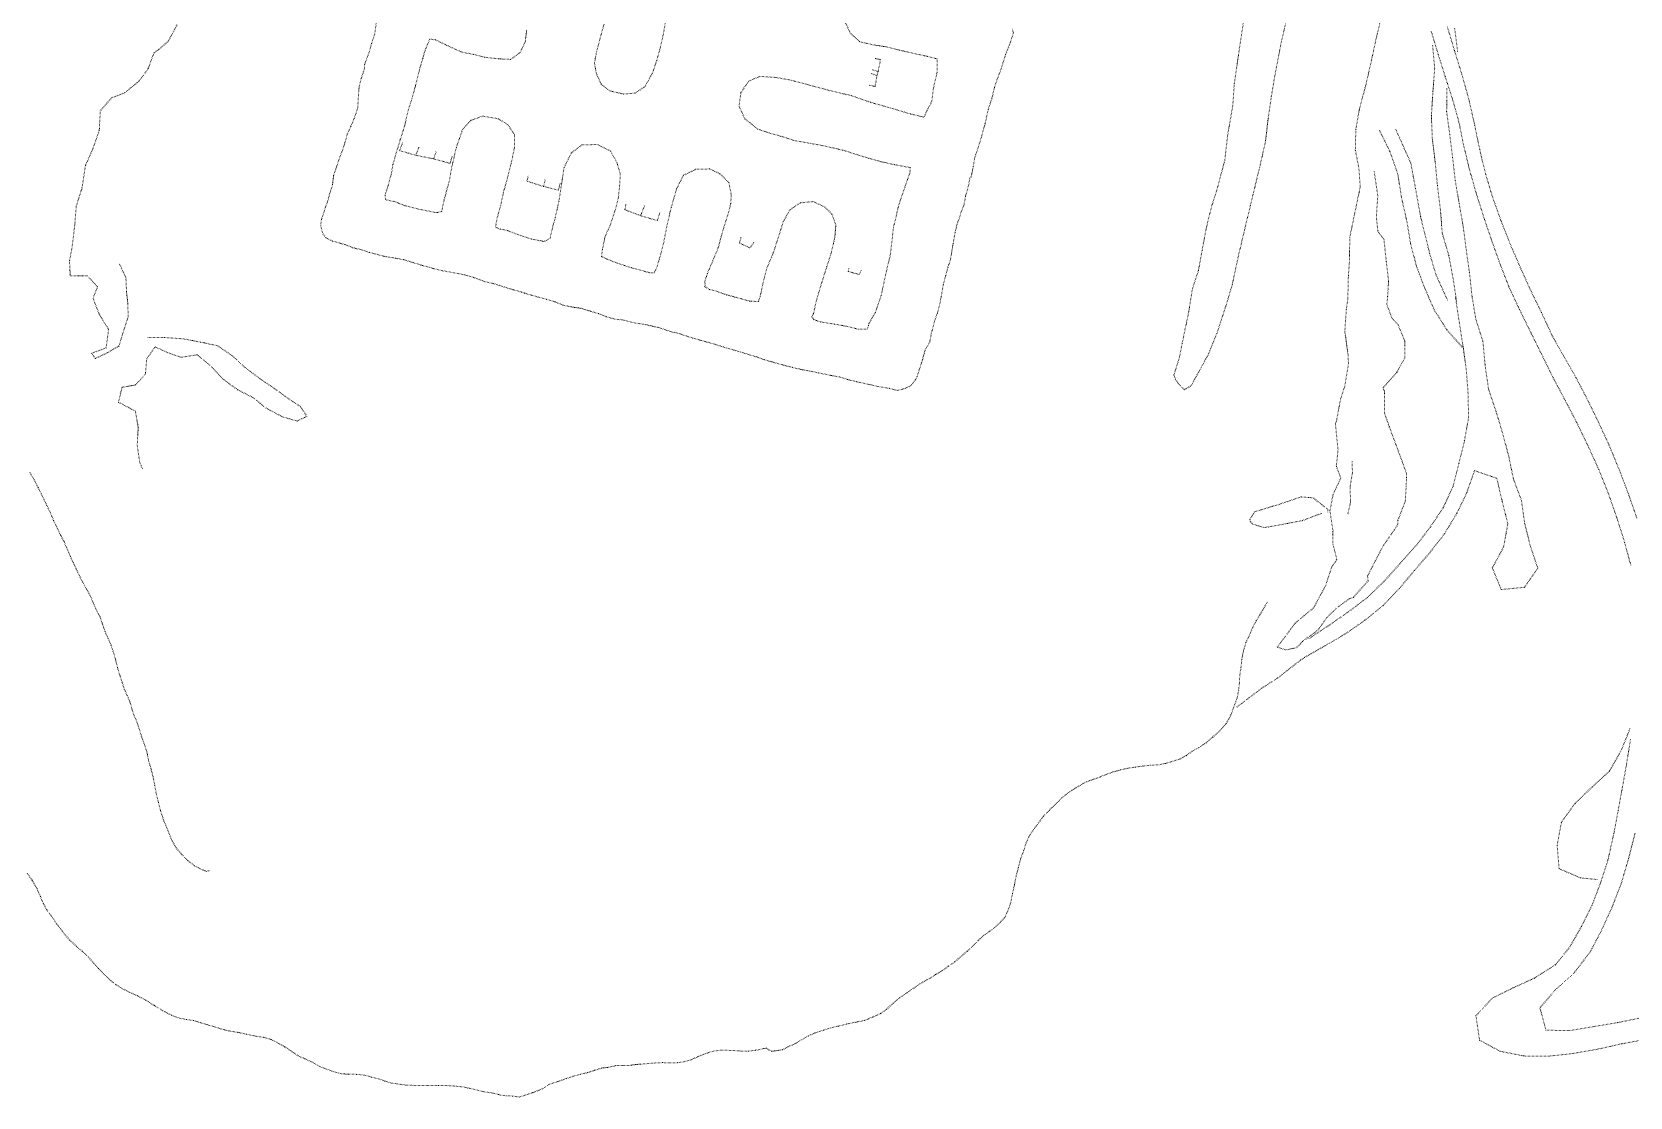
# Model space of a CAD drawing. Extents: x 682410 to 689460, y 7661803 to 7669124.
# Drawn here: x 687582.7 to 687999.4, y 7665191.1 to 7665468.9 of the extents above; entities that cross this region are included whole.
import ezdxf

# ---------------------------------------------------------------- set-up
doc = ezdxf.new("R2010")
doc.units = 0
doc.header["$MEASUREMENT"] = 0
doc.linetypes.add('DOT', pattern=[0.25, 0, -0.25])
doc.layers.add('02 TOE_Line', color=1, linetype='DOT', lineweight=20)

msp = doc.modelspace()

# ---------------------------------------------------------------- linework, layer by layer
at = {"layer": '02 TOE_Line'}
for points in [[(687932.65, 7665432.5, 4237), (687933.59, 7665426.27, 4236.63), (687933.22, 7665420.7, 4236.09), (687933.59, 7665416.99, 4236.24), (687935.21, 7665414.67, 4236.41), (687935.81, 7665408.99, 4236.15), (687936.4, 7665403.85, 4236.07), (687936.16, 7665399.86, 4235.56), (687935.95, 7665397.78, 4235.5), (687937.34, 7665394.12, 4235.48), (687938.83, 7665392.61, 4236), (687940.68, 7665388.2, 4236.28), (687940.65, 7665383.9, 4236.21), (687938.52, 7665380.08, 4235.48), (687934.97, 7665376.07, 4234.9), (687935.38, 7665374.98, 4234.89), (687935.38, 7665369.34, 4234.44), (687936.58, 7665365.92, 4234.65), (687938.42, 7665360.99, 4235.23), (687941.05, 7665353.83, 4235.92), (687941.08, 7665352.61, 4236), (687940.98, 7665350.24, 4236.01), (687940.76, 7665346.52, 4236.33), (687938.84, 7665341.5, 4236.11), (687938.82, 7665340.38, 4236.37), (687934.82, 7665334.57, 4235.85), (687930.92, 7665326.96, 4236.05), (687931.06, 7665325.7, 4236.12), (687927.25, 7665321.39, 4235.9), (687926.15, 7665321.04, 4235.79), (687922.75, 7665318.57, 4235.46), (687920.3, 7665316.13, 4235.39), (687918, 7665312.87, 4234.94), (687913.92, 7665309.89, 4234.58), (687913.33, 7665309.19, 4234.45), (687912.34, 7665308.25, 4234.39), (687909.59, 7665307.7, 4234.37), (687907.38, 7665308.42, 4234.44), (687912.06, 7665314.7, 4234.71), (687916.87, 7665318.7, 4234.43), (687920, 7665324.53, 4234.46), (687921.59, 7665329.34, 4234.57), (687922.93, 7665331.3, 4234.52), (687921.87, 7665335.3, 4234.55), (687921.91, 7665338.69, 4234.36), (687921.11, 7665343.98, 4233.83), (687921.94, 7665348.26, 4234.03), (687923.93, 7665352.51, 4234.38), (687922.77, 7665355.64, 4234.1), (687923.22, 7665359.76, 4234.46), (687922.55, 7665366.63, 4234.06), (687922.87, 7665367.7, 4234.22), (687923.89, 7665373.17, 4234.29), (687924.96, 7665376.44, 4234.4), (687925.94, 7665382.32, 4234.55), (687925.84, 7665384.63, 4234.58), (687925, 7665390.8, 4234.52), (687925.39, 7665396.6, 4234.67), (687925.77, 7665399.27, 4234.88), (687925.92, 7665405.37, 4234.99), (687926.18, 7665408.78, 4235.2), (687926.29, 7665415.35, 4235.44), (687927.47, 7665421.14, 4235.69), (687929.01, 7665428.46, 4235.84), (687928.66, 7665433.39, 4236.02), (687927.73, 7665438.06, 4235.95), (687927.87, 7665443.53, 4236.16), (687928.79, 7665448.79, 4236.28), (687930.51, 7665455.19, 4236.41), (687932.21, 7665462.7, 4236.58), (687933.48, 7665468.6, 4236.67), (687934.94, 7665474.42, 4236.73)], [(687620.5, 7665470.76, 4236.46), (687618.19, 7665466.45, 4236.28), (687615.75, 7665464.33, 4236.55), (687614.48, 7665463.46, 4236.01), (687612.98, 7665459.34, 4236.64), (687610.56, 7665456.03, 4236.58), (687606.81, 7665453.02, 4236.65), (687603.44, 7665451.72, 4236.59), (687600.49, 7665448.31, 4236.9), (687600.22, 7665443.21, 4236.33), (687598.52, 7665438.36, 4236.15), (687596.61, 7665434.03, 4235.99), (687595.74, 7665428.25, 4236.09), (687594.22, 7665423.48, 4235.98), (687593.85, 7665418.75, 4236.02), (687593.1, 7665412.49, 4236.18), (687592.46, 7665409.17, 4236.09), (687592.65, 7665405.32, 4236.15), (687597.05, 7665405.31, 4235.66), (687599.76, 7665402.42, 4235.73), (687598.6, 7665399.42, 4235.78), (687600.19, 7665395.31, 4235.66), (687602.66, 7665391.25, 4235.49), (687602, 7665386.48, 4235.79), (687598.21, 7665385.06, 4236.07), (687599.19, 7665383.7, 4236.03), (687602.45, 7665385.27, 4235.84), (687605.36, 7665386.96, 4235.44), (687606.32, 7665390.17, 4234.97), (687607.75, 7665394.56, 4235.18), (687607.67, 7665398.01, 4235.26), (687607.32, 7665401.15, 4235.12), (687607.17, 7665404.77, 4235.13), (687605.53, 7665408.32, 4235.32)], [(687672.54, 7665471.79, 4237.96), (687672.03, 7665468.32, 4238.14), (687671.23, 7665465.91, 4238.14), (687670.57, 7665463.51, 4238.1), (687669.41, 7665460.41, 4238.04), (687669.33, 7665459.12, 4237.97), (687668.51, 7665456.75, 4238.18), (687667.99, 7665454.54, 4238.19), (687667.89, 7665453.72, 4237.94), (687667.62, 7665449.06, 4238.29), (687666.71, 7665446.36, 4238.09), (687665.79, 7665444.2, 4238.25), (687664.89, 7665442.21, 4238.31), (687664.26, 7665440.01, 4238.21), (687663.55, 7665437.75, 4238.18), (687663.11, 7665436.75, 4237.93), (687662.04, 7665433.57, 4238.17), (687661.31, 7665431.42, 4238.23), (687661.06, 7665429.08, 4238.2), (687660.32, 7665426.73, 4238.24), (687659.7, 7665424.46, 4238.3), (687659.37, 7665423.74, 4238.06), (687658.78, 7665421.77, 4238.25), (687658.15, 7665419.98, 4238.07), (687657.96, 7665418.29, 4237.98), (687658.54, 7665416.23, 4237.91), (687659.37, 7665415.15, 4237.8), (687661.05, 7665414.34, 4237.53), (687664.33, 7665413.42, 4237.62), (687666.3, 7665412.62, 4237.45), (687668.51, 7665412.1, 4237.61), (687670.67, 7665411.37, 4237.53), (687672.92, 7665410.77, 4237.52), (687675.17, 7665410.24, 4237.48), (687677.41, 7665409.88, 4237.48), (687679.67, 7665409.49, 4237.33), (687682.08, 7665408.72, 4237.42), (687684.11, 7665408.1, 4237.3), (687686.42, 7665407.47, 4237.36), (687687.29, 7665407.17, 4237.05), (687689.72, 7665406.62, 4237.17), (687691.82, 7665406.23, 4237.01), (687695.34, 7665405.58, 4237.18), (687697.85, 7665404.87, 4237.19), (687699.72, 7665404.15, 4237.07), (687700.68, 7665403.77, 4236.87), (687703.04, 7665403.26, 4237.01), (687705.97, 7665402.31, 4237.04), (687708.18, 7665401.63, 4237.04), (687710.33, 7665401.05, 4236.98), (687711.19, 7665400.73, 4236.64), (687714.68, 7665399.74, 4236.83), (687716.86, 7665399.14, 4236.82), (687719.09, 7665398.49, 4236.77), (687721.17, 7665397.64, 4236.74), (687723.39, 7665397.15, 4236.63), (687725.78, 7665396.82, 4236.7), (687727.92, 7665396.16, 4236.59), (687730.39, 7665395.44, 4236.62), (687732.51, 7665394.59, 4236.57), (687734.58, 7665394, 4236.42), (687736.95, 7665393.74, 4236.62), (687740.02, 7665392.96, 4236.43), (687742.72, 7665392.55, 4236.6), (687744.92, 7665392.01, 4236.51), (687745.83, 7665391.87, 4236.26), (687749.31, 7665390.7, 4236.31), (687751.64, 7665390.17, 4236.35), (687752.56, 7665389.83, 4236.08), (687755, 7665389.04, 4236.12), (687757.23, 7665388.4, 4236.04), (687760.79, 7665387.43, 4236.2), (687762.89, 7665386.72, 4236.1), (687763.87, 7665386.42, 4235.82), (687767.48, 7665385.41, 4236.07), (687769.7, 7665384.7, 4235.94), (687771.82, 7665384.08, 4235.96), (687773.68, 7665383.36, 4235.88), (687775.63, 7665382.83, 4235.81), (687778.74, 7665381.94, 4235.91), (687780.98, 7665381.39, 4235.95), (687783.19, 7665380.86, 4235.96), (687785.5, 7665380.45, 4235.95), (687787.75, 7665379.95, 4235.81), (687791.1, 7665379.28, 4235.76), (687793.27, 7665378.89, 4235.72), (687795.44, 7665378.21, 4235.76), (687797.7, 7665377.65, 4235.7), (687799.73, 7665377.22, 4235.51), (687803.06, 7665376.45, 4235.59), (687805.38, 7665376.05, 4235.59), (687806.26, 7665375.92, 4235.32), (687808.25, 7665375.39, 4235.33), (687810, 7665375.79, 4235.51), (687811.8, 7665376.58, 4235.4), (687813.06, 7665378.19, 4235.44), (687813.47, 7665379.05, 4235.24), (687814.64, 7665382.65, 4235.42), (687814.91, 7665383.44, 4235.24), (687815.53, 7665385.93, 4235.5), (687816.75, 7665388.01, 4235.48), (687817.18, 7665390.29, 4235.37), (687818.02, 7665393.49, 4235.49), (687818.78, 7665395.58, 4235.52), (687819.3, 7665397.61, 4235.31), (687819.76, 7665399.9, 4235.3), (687820.32, 7665403.12, 4235.43), (687820.94, 7665405.36, 4235.49), (687821.52, 7665407.52, 4235.36), (687822.15, 7665409.42, 4235.39), (687822.54, 7665411.76, 4235.41), (687822.86, 7665413.74, 4235.34), (687823.38, 7665416.64, 4235.39), (687823.84, 7665418.66, 4235.28), (687824.46, 7665420.35, 4235.2), (687824.99, 7665422.03, 4235.25), (687825.7, 7665423.8, 4235.25), (687826.1, 7665426.1, 4235.4), (687826.88, 7665428.78, 4235.33), (687827.22, 7665430.8, 4235.28), (687827.63, 7665431.24, 4235.33), (687828.1, 7665433.8, 4235.35), (687828.48, 7665436.06, 4235.58), (687829.37, 7665438.68, 4235.38), (687830.33, 7665441.81, 4235.42), (687831.21, 7665445.05, 4235.47), (687832.01, 7665448.7, 4235.53), (687832.99, 7665451.63, 4235.67), (687833.81, 7665455.05, 4235.59), (687835.44, 7665459.48, 4235.67), (687836.54, 7665463, 4235.64), (687837.75, 7665466.06, 4235.65), (687838.58, 7665468.67, 4235.69), (687838.26, 7665469.69, 4235.83)], [(687794.83, 7665471.22, 4236.4), (687796.03, 7665468.62, 4236.29), (687798.51, 7665466.32, 4236.26), (687802.23, 7665465.5, 4236.22), (687805.42, 7665465.02, 4236.08), (687808.84, 7665464.17, 4236.11), (687812.95, 7665463.2, 4236.22), (687816.18, 7665462.53, 4236.07), (687818.7, 7665461.88, 4236.04), (687818.66, 7665458.28, 4235.95), (687817.73, 7665454.21, 4236.08), (687817.29, 7665450.76, 4236.17), (687816.12, 7665448.53, 4235.9), (687815.25, 7665446.65, 4235.96), (687811.74, 7665447.51, 4235.83), (687806.45, 7665449.09, 4235.92), (687801.34, 7665450.54, 4235.98), (687796.28, 7665452.29, 4236.03), (687790.47, 7665453.66, 4236.27), (687785.26, 7665455.06, 4236.28), (687780.6, 7665456.31, 4236.37), (687776.64, 7665457.03, 4236.45), (687772.49, 7665457.3, 4236.57), (687769.56, 7665456.08, 4236.57), (687767.53, 7665453.07, 4236.54), (687767.03, 7665449.53, 4236.53), (687768.56, 7665446.25, 4236.58), (687771.91, 7665443.55, 4236.41), (687775.93, 7665442.22, 4236.35), (687778.62, 7665441.52, 4236.28), (687781.32, 7665440.59, 4236.29), (687785.75, 7665439.81, 4236.15), (687788.82, 7665439.25, 4236.12), (687794.13, 7665438.06, 4236.09), (687799.56, 7665436.33, 4235.87), (687804.06, 7665435.05, 4235.7), (687807.69, 7665434.26, 4235.68), (687811.73, 7665433.51, 4235.91), (687811.58, 7665432.1, 4235.75), (687810.54, 7665429.2, 4235.64), (687808.71, 7665423.83, 4235.66), (687807.3, 7665417.82, 4235.72), (687806.5, 7665410.86, 4235.65), (687805.29, 7665405.7, 4235.68), (687804.09, 7665400.13, 4235.71), (687802.54, 7665395.63, 4235.75), (687800.86, 7665392.76, 4235.93), (687800.83, 7665392.33, 4235.77), (687800.44, 7665391.35, 4235.85), (687798.13, 7665391.34, 4235.77), (687795.1, 7665392.11, 4235.79), (687791.91, 7665392.68, 4235.75), (687788.27, 7665393.26, 4235.84), (687786.53, 7665393.87, 4235.98), (687786.01, 7665394.62, 4235.94), (687786.3, 7665395.17, 4235.84), (687786.43, 7665395.4, 4235.84), (687787.29, 7665399.14, 4235.93), (687788.82, 7665404.19, 4235.83), (687789.94, 7665407.7, 4235.83), (687791.08, 7665411.28, 4235.86), (687792.01, 7665415.31, 4235.89), (687792.29, 7665418.52, 4235.94), (687791.26, 7665421.4, 4235.93), (687789.24, 7665423.34, 4235.9), (687786.3, 7665424.65, 4236.03), (687783.05, 7665424.32, 4236.12), (687780.31, 7665422.52, 4236.13), (687778.58, 7665419.42, 4236.19), (687777.41, 7665415.7, 4236.17), (687775.96, 7665411.24, 4236.26), (687774.32, 7665407.35, 4236.16), (687773.23, 7665403.12, 4236.17), (687772.61, 7665400.1, 4236.28), (687772.09, 7665398.58, 4236.24), (687769.75, 7665398.68, 4236.29), (687766.32, 7665399.66, 4236.24), (687763.78, 7665400.32, 4236.29), (687760.83, 7665401.38, 4236.41), (687759.35, 7665401.69, 4236.39), (687758.14, 7665402.45, 4236.54), (687758.21, 7665402.86, 4236.35), (687758.1, 7665403.72, 4236.46), (687758.8, 7665405.92, 4236.51), (687760.01, 7665408.74, 4236.46), (687761.61, 7665412.62, 4236.52), (687762.78, 7665417, 4236.46), (687764.17, 7665421.37, 4236.48), (687764.87, 7665424.16, 4236.36), (687765.02, 7665426.43, 4236.28), (687764.37, 7665429.63, 4236.39), (687762, 7665431.95, 4236.45), (687759.33, 7665433.16, 4236.39), (687755.81, 7665433.06, 4236.46), (687752.55, 7665431.51, 4236.55), (687750.77, 7665428.01, 4236.62), (687749.35, 7665423.13, 4236.78), (687748.21, 7665418.21, 4236.74), (687747.36, 7665413.77, 4236.72), (687746.46, 7665410.42, 4236.59), (687745.69, 7665407.69, 4236.73), (687744.9, 7665406.07, 4236.76), (687743.78, 7665406.08, 4236.75), (687738.88, 7665407.42, 4236.88), (687735.45, 7665408.54, 4236.84), (687732.59, 7665409.66, 4236.79), (687731.18, 7665410.3, 4236.9), (687731.43, 7665412.22, 4236.73), (687732.09, 7665415.44, 4236.72), (687733.48, 7665418.6, 4236.73), (687734.91, 7665422.96, 4236.96), (687735.56, 7665425.62, 4236.9), (687735.89, 7665428.48, 4236.93), (687736.07, 7665431.93, 4236.9), (687735.18, 7665434.85, 4236.78), (687733.5, 7665437.85, 4236.93), (687730.06, 7665439.54, 4237.05), (687726.04, 7665439.41, 4236.97), (687723.34, 7665437.38, 4236.87), (687721.43, 7665433.57, 4236.96), (687720.73, 7665429.02, 4236.98), (687720.07, 7665424.68, 4236.96), (687719.08, 7665420.42, 4236.97), (687718.3, 7665417.43, 4236.87), (687717.76, 7665415.02, 4236.89), (687716.18, 7665414.23, 4236.98), (687712.93, 7665414.87, 4236.96), (687709.16, 7665416.11, 4237.04), (687706.64, 7665417.11, 4237.19), (687704.73, 7665417.47, 4237.19), (687703.52, 7665417.98, 4237.32), (687703.98, 7665420.44, 4237.13), (687704.9, 7665423.74, 4237.21), (687705.62, 7665427.08, 4237.27), (687706.85, 7665431.55, 4237.34), (687707.66, 7665434.69, 4237.29), (687708.48, 7665438.73, 4237.29), (687708.51, 7665442.08, 4237.31), (687706.76, 7665444.71, 4237.4), (687704.2, 7665446.26, 4237.4), (687700.13, 7665446.93, 4237.45), (687697.07, 7665445.81, 4237.4), (687694.94, 7665443.47, 4237.38), (687693.29, 7665438.64, 4237.49), (687692.31, 7665434.46, 4237.35), (687691.54, 7665430.33, 4237.37), (687690.12, 7665424.99, 4237.33), (687689.49, 7665422.02, 4237.35), (687688.04, 7665421.77, 4237.28), (687683.26, 7665422.74, 4237.38), (687679.91, 7665423.57, 4237.47), (687677.28, 7665424.63, 4237.52), (687674.88, 7665425.13, 4237.52), (687674.73, 7665426.33, 4237.43), (687675.42, 7665428.46, 4237.47), (687676.36, 7665431.8, 4237.58), (687676.8, 7665434.32, 4237.7), (687677.56, 7665437.12, 4237.63), (687678.72, 7665440.8, 4237.77), (687679.86, 7665444.54, 4237.81), (687680.83, 7665448.69, 4237.83), (687681.81, 7665451.65, 4237.81), (687682.68, 7665454.88, 4237.82), (687683.73, 7665459.18, 4237.82), (687684.61, 7665462.08, 4237.78), (687685.09, 7665463.85, 4237.77), (687685.35, 7665464.55, 4237.7), (687686.39, 7665467.04, 4237.86), (687687.93, 7665466.81, 4237.77), (687690.85, 7665465.4, 4237.59), (687694.61, 7665463.68, 4237.62), (687697.89, 7665463.02, 4237.48), (687700.74, 7665462.28, 4237.41), (687704.44, 7665461.88, 4237.53), (687707.48, 7665461.73, 4237.47), (687709.96, 7665463.56, 4237.53), (687711.31, 7665466.35, 4237.5), (687711.66, 7665469.49, 4237.63)], [(687731.86, 7665470.97, 4237.1), (687730.73, 7665467.02, 4237.13), (687729.89, 7665463.74, 4237.17), (687729.33, 7665460.79, 4237.15), (687729.85, 7665458, 4237.16), (687731.11, 7665455.24, 4237.12), (687733.31, 7665453.55, 4237.06), (687736.92, 7665452.69, 4237.05), (687739.98, 7665452.95, 4236.96), (687742.56, 7665454.71, 4236.92), (687744.55, 7665458.38, 4237.04), (687745.56, 7665461.44, 4236.93), (687746.42, 7665464.44, 4236.91), (687747.28, 7665468.22, 4236.88), (687747.83, 7665471.28, 4236.9)], [(687898.6, 7665471.79, 4235.48), (687897.5, 7665464.53, 4235.35), (687896.17, 7665455.36, 4235.53), (687895.79, 7665449.8, 4235.22), (687894.44, 7665441.97, 4235.22), (687893.69, 7665435.39, 4235.3), (687891.7, 7665427.94, 4235), (687890.13, 7665422.95, 4234.93), (687888.81, 7665417.47, 4234.83), (687887.77, 7665411.89, 4234.76), (687886.82, 7665406.66, 4234.92), (687885.25, 7665401.9, 4234.81), (687884.26, 7665395.72, 4234.96), (687882.57, 7665387.63, 4234.68), (687881.84, 7665383.88, 4234.67), (687880.42, 7665379.39, 4234.67), (687880.81, 7665378.35, 4234.55), (687881.56, 7665377.2, 4234.58), (687883.11, 7665375.58, 4234.73), (687884.9, 7665376.59, 4234.53), (687889.32, 7665384.62, 4234.54), (687891.62, 7665390.23, 4234.68), (687894, 7665397.48, 4234.97), (687895.65, 7665402.98, 4235.15), (687896.9, 7665408.95, 4235.32), (687898.3, 7665415, 4235.44), (687900.4, 7665423.73, 4235.69), (687901.07, 7665426.57, 4235.75), (687902.8, 7665433.63, 4235.94), (687904.34, 7665440.53, 4236.22), (687904.99, 7665446.31, 4236.32), (687905.83, 7665451.97, 4236.55), (687906.8, 7665457.82, 4236.79), (687908.48, 7665466.51, 4237.06), (687909.78, 7665472.04, 4237.11)], [(687999.56, 7665329.78, 4249.84), (687997.96, 7665335.75, 4249.45), (687995.91, 7665342.19, 4249.06), (687993.72, 7665348.46, 4248.61), (687991.22, 7665354.76, 4248.21), (687988.38, 7665360.95, 4247.84), (687985.47, 7665366.99, 4247.49), (687982.51, 7665372.69, 4247.27), (687979.3, 7665378.71, 4247.1), (687976.55, 7665384.32, 4246.88), (687973.5, 7665390.47, 4246.57), (687970.49, 7665396.6, 4246.36), (687967.77, 7665402.45, 4246.2), (687965.56, 7665408.15, 4246.01), (687963.36, 7665414.29, 4245.81), (687961.24, 7665420.53, 4245.47), (687959.21, 7665426.94, 4245.2), (687957.45, 7665433.24, 4244.8), (687955.93, 7665439.47, 4244.48), (687954.7, 7665445.57, 4244.11), (687953.06, 7665451.41, 4243.68), (687951.17, 7665457.23, 4243.23), (687949.35, 7665463.02, 4242.91), (687947.52, 7665469.08, 4242.49)], [(687951.74, 7665470.21, 4242.51), (687953.59, 7665464.02, 4242.91), (687955.55, 7665457.7, 4243.29), (687957.38, 7665451.14, 4243.79), (687958.87, 7665444.49, 4244.33), (687960.16, 7665438.22, 4244.78), (687961.74, 7665431.68, 4245.14), (687963.56, 7665425.69, 4245.41), (687965.83, 7665419.34, 4245.65), (687968.17, 7665413.43, 4245.85), (687970.78, 7665407.39, 4246.08), (687973.31, 7665401.79, 4246.3), (687976.26, 7665395.72, 4246.52), (687979.06, 7665389.67, 4246.74), (687982.08, 7665384.32, 4246.91), (687985.26, 7665378.77, 4247.09), (687988.33, 7665372.85, 4247.28), (687991.03, 7665367.32, 4247.59), (687993.86, 7665361.22, 4247.95), (687996.55, 7665354.72, 4248.34), (687999.06, 7665348.08, 4248.75), (688001.18, 7665341.94, 4249.17)], [(687953.63, 7665469.82, 4243.1), (687954.43, 7665463.71, 4243.35)], [(687947.89, 7665465.37, 4242.78), (687948.42, 7665459.43, 4242.56), (687947.96, 7665453.25, 4242.41), (687947.56, 7665447.07, 4242.2), (687947.81, 7665441.06, 4242.21), (687948.56, 7665434.94, 4242.21), (687949.14, 7665428.86, 4242.1), (687949.92, 7665422.64, 4242.01), (687950.39, 7665416.42, 4241.71), (687952.14, 7665410.47, 4241.4), (687953.22, 7665404.56, 4241.21), (687954.14, 7665398.62, 4241.04)], [(687802.57, 7665461.95, 4236.09), (687803.94, 7665461.71, 4236.13), (687803.28, 7665458.55, 4236.06), (687803, 7665457.47, 4236.05), (687802.49, 7665454.64, 4235.98), (687800.97, 7665455.01, 4236.1)], [(687801.57, 7665458.05, 4236.03), (687803, 7665457.47, 4236.05)], [(687801.76, 7665459.02, 4236.06), (687803.28, 7665458.55, 4236.06)], [(687951.62, 7665454.22, 4242.61), (687951.54, 7665448.14, 4242.49), (687952.35, 7665442.18, 4242.44), (687953.09, 7665436.13, 4242.41), (687953.78, 7665430.16, 4242.34), (687954.81, 7665424.15, 4242.19), (687955.84, 7665418.22, 4242.04), (687956.63, 7665412.22, 4241.75), (687957.48, 7665406.16, 4241.48), (687958.16, 7665399.94, 4241.4), (687959.15, 7665393.96, 4241.36), (687961.01, 7665388.13, 4240.92), (687961.58, 7665381.81, 4240.6), (687962.48, 7665375.66, 4240.79), (687964.46, 7665369.79, 4240.88), (687966.19, 7665364.04, 4241.03), (687967.73, 7665358.24, 4241.35), (687968.94, 7665352.35, 4241.6), (687971.04, 7665346.73, 4242.06), (687971.88, 7665340.73, 4242.71), (687973.39, 7665334.74, 4243.11), (687975.3, 7665329.02, 4243.68), (687971.84, 7665324.03, 4243.46), (687965.79, 7665323.45, 4243.31), (687963.45, 7665329.08, 4243.23), (687966.41, 7665334.57, 4243.18), (687967.48, 7665340.59, 4242.58), (687966, 7665346.54, 4242.18), (687964.61, 7665352.47, 4241.77), (687958.81, 7665354.46, 4239.71), (687956.83, 7665348.78, 4238.96), (687954.17, 7665343.27, 4238.42), (687950.95, 7665337.96, 4238), (687947.13, 7665333.03, 4237.57), (687943.1, 7665328.37, 4237.14), (687939.14, 7665323.66, 4236.7), (687934.95, 7665319.24, 4236.25), (687930.2, 7665315.42, 4235.8), (687925.12, 7665311.86, 4235.43), (687919.75, 7665308.73, 4234.95), (687914.5, 7665305.74, 4234.49), (687913.43, 7665305.02, 4234.61), (687907.53, 7665300.4, 4234.46), (687903.32, 7665297.7, 4234.27), (687896.84, 7665292.79, 4234.08)], [(687692.23, 7665436.52, 4237.29), (687691.71, 7665434.6, 4237.31), (687687.41, 7665435.79, 4237.34), (687682.75, 7665436.73, 4237.46), (687678.54, 7665437.93, 4237.53), (687679.31, 7665440.02, 4237.55)], [(687934.04, 7665443.2, 4238.33), (687936.76, 7665437.7, 4238.68), (687938.82, 7665431.84, 4239.12), (687939.75, 7665425.74, 4239.46), (687941.1, 7665419.87, 4239.51), (687942.13, 7665413.76, 4239.6), (687943.67, 7665407.8, 4239.73), (687945.82, 7665402.09, 4240.04), (687948.31, 7665396.39, 4240.64), (687951.59, 7665391.22, 4241.51), (687955.68, 7665386.62, 4240.82)], [(687938.27, 7665443.48, 4238.19), (687942.2, 7665434.68, 4238.86), (687943.43, 7665428.04, 4239.22), (687944.76, 7665420.7, 4239.46), (687947.14, 7665411.01, 4239.59), (687948.81, 7665405.42, 4239.9), (687951.82, 7665398.84, 4240.62)], [(687683.55, 7665438.8, 4237.49), (687682.75, 7665436.73, 4237.46)], [(687688.04, 7665437.59, 4237.42), (687687.41, 7665435.79, 4237.34)], [(687720.4, 7665429.48, 4236.85), (687719.94, 7665427.59, 4236.84), (687716.06, 7665428.59, 4236.91), (687711.74, 7665429.98, 4237.02), (687712.08, 7665431.39, 4237.05)], [(687716.46, 7665430.32, 4236.91), (687716.06, 7665428.59, 4236.91)], [(687746.37, 7665421.67, 4236.71), (687745.75, 7665419.69, 4236.84), (687741.36, 7665420.97, 4236.64), (687737.27, 7665422.53, 4236.74), (687737.59, 7665424.2, 4236.69)], [(687742.37, 7665423.54, 4236.7), (687741.36, 7665420.97, 4236.64)], [(687770.9, 7665413.95, 4236.35), (687769.88, 7665412.55, 4236.3), (687767.12, 7665413.86, 4236.44), (687767.55, 7665415.24, 4236.35)], [(687798.92, 7665406.63, 4235.73), (687798.36, 7665405.65, 4235.76), (687795.47, 7665406.42, 4235.77), (687795.72, 7665407.43, 4235.79)], [(687915.63, 7665310.64, 4234.67), (687920.81, 7665314.08, 4235.01), (687925.98, 7665317.67, 4235.57), (687930.87, 7665321.37, 4236.09), (687935.27, 7665325.66, 4236.57), (687939.32, 7665330.12, 4237.15), (687943.54, 7665334.87, 4237.47), (687947.26, 7665339.71, 4237.86), (687950.7, 7665344.89, 4238.46), (687953.24, 7665350.45, 4238.96), (687954.74, 7665356.33, 4239.76), (687956.2, 7665362.31, 4240.42), (687957.25, 7665368.22, 4240.7), (687957.14, 7665374.5, 4240.87), (687956.67, 7665380.72, 4240.88), (687955.85, 7665386.73, 4240.88), (687955.81, 7665386.88, 4240.87), (687953.79, 7665400, 4241.12)], [(687611.49, 7665354.97, 4237.09), (687610.79, 7665356.52, 4235.68), (687610.11, 7665361.04, 4235.63), (687610.37, 7665365.76, 4235.7), (687609.65, 7665369.95, 4235.58), (687605.21, 7665372.33, 4234.98), (687606.16, 7665376.21, 4235.24), (687609.69, 7665376.82, 4234.94), (687612.27, 7665379.67, 4234.96), (687612.6, 7665383.65, 4235.23), (687614.79, 7665386.74, 4235.32), (687618.11, 7665385.22, 4235.06), (687621.55, 7665384.03, 4234.98), (687625.74, 7665384.68, 4235.01), (687628.94, 7665382.09, 4235.03), (687632.49, 7665378.32, 4235.24), (687636.35, 7665375.52, 4235.28), (687640.37, 7665373.49, 4235.59), (687643.66, 7665370.81, 4235.8), (687647.93, 7665368.52, 4236.34), (687651.79, 7665367.4, 4236.56), (687654.36, 7665368.62, 4236.7), (687652.66, 7665371.19, 4236.4), (687649.74, 7665373.1, 4236.66), (687645.99, 7665375.82, 4236.42), (687642.27, 7665378.33, 4236.59), (687638.37, 7665381.26, 4236.4), (687635.04, 7665384.31, 4236.08), (687631.13, 7665387.02, 4236.24), (687626.64, 7665387.99, 4236.02), (687622.22, 7665388.83, 4236.02), (687617.18, 7665389.2, 4236.03), (687612.9, 7665389.19, 4235.8)], [(687926.93, 7665356.85, 4234.97), (687926.96, 7665353.82, 4234.9), (687926.35, 7665350.17, 4234.8), (687926.51, 7665346.37, 4234.8), (687925.81, 7665343.23, 4234.77)], [(687628.9, 7665250.18, 4238.86), (687628.26, 7665249.88, 4238.61), (687627.02, 7665250.4, 4238.33), (687625.04, 7665251.38, 4238), (687623.28, 7665252.76, 4237.66), (687621.67, 7665254.42, 4237.27), (687620.27, 7665256.1, 4236.92), (687619.07, 7665258.17, 4236.53), (687618.08, 7665260.71, 4236.14), (687617.07, 7665263.12, 4235.74), (687616.27, 7665265.42, 4235.38), (687615.68, 7665267.85, 4235.03), (687615.08, 7665270.18, 4234.63), (687614.68, 7665272.41, 4234.23), (687614.24, 7665274.6, 4233.81), (687613.66, 7665276.84, 4233.37), (687613.04, 7665278.99, 4232.93), (687612.64, 7665281.07, 4232.62), (687612.02, 7665282.94, 4232.29), (687611.32, 7665284.89, 4231.91), (687610.7, 7665286.84, 4231.56), (687610.09, 7665288.78, 4231.24), (687609.32, 7665290.53, 4230.84), (687608.71, 7665292.32, 4230.57), (687608.22, 7665294.12, 4230.32), (687607.51, 7665295.77, 4230.03), (687606.74, 7665297.48, 4229.67), (687606.15, 7665299.3, 4229.34), (687605.55, 7665301.22, 4228.96), (687604.96, 7665303.09, 4228.58), (687604.52, 7665305.07, 4228.17), (687603.91, 7665307.06, 4227.72), (687603.28, 7665308.97, 4227.29), (687602.48, 7665310.8, 4226.78), (687601.69, 7665312.59, 4226.32), (687601.05, 7665314.46, 4225.93), (687600.43, 7665316.29, 4225.53), (687599.44, 7665318.19, 4225.05), (687598.64, 7665319.95, 4224.63), (687597.82, 7665321.93, 4224.25), (687596.83, 7665323.71, 4223.81), (687595.83, 7665325.45, 4223.41), (687595.05, 7665327.05, 4223.07), (687594.26, 7665328.73, 4222.77), (687593.47, 7665330.37, 4222.4), (687592.66, 7665332.13, 4222.02), (687591.86, 7665333.99, 4221.64), (687591.04, 7665335.96, 4221.24), (687590.07, 7665337.75, 4220.81), (687589.27, 7665339.48, 4220.43), (687588.29, 7665341.48, 4220), (687587.49, 7665343.43, 4219.63), (687586.5, 7665345.46, 4219.17), (687585.46, 7665347.67, 4218.66), (687584.25, 7665350.06, 4218.09), (687583.26, 7665352.06, 4217.6), (687582.07, 7665354.1, 4217.01)], [(687920.53, 7665343.62, 4234.22), (687920.54, 7665344.37, 4234.02), (687916.74, 7665347.37, 4234.19), (687915.55, 7665347.44, 4234.21), (687913.58, 7665347.61, 4234.45), (687907.28, 7665345.47, 4234.43), (687906.08, 7665345.14, 4234.42), (687901.42, 7665343.7, 4234.51), (687900.25, 7665341.74, 4234.72), (687900.29, 7665341.28, 4234.65), (687900.94, 7665340.53, 4234.71), (687903.89, 7665339.63, 4234.65), (687905.18, 7665339.79, 4234.63), (687913.99, 7665341.43, 4234.39), (687916.92, 7665342.58, 4234.43), (687919.01, 7665343.31, 4234.36)], [(687581.43, 7665249.38, 4215.71), (687582.76, 7665247.56, 4216.52), (687583.99, 7665245.39, 4217.28), (687584.87, 7665243.34, 4217.74), (687585.62, 7665241.58, 4218.05), (687586.53, 7665239.88, 4218.33), (687587.58, 7665238.52, 4218.58), (687588.58, 7665237.01, 4218.89), (687589.81, 7665235.31, 4219.26), (687591.1, 7665233.66, 4219.61), (687592.56, 7665231.98, 4220.09), (687594.31, 7665230.33, 4220.65), (687595.84, 7665229.03, 4221.19), (687597.31, 7665227.66, 4221.6), (687598.8, 7665226, 4221.98), (687600.06, 7665224.58, 4222.28), (687601.53, 7665223.04, 4222.61), (687603.04, 7665221.55, 4223.17), (687604.54, 7665220.4, 4223.74), (687606.28, 7665219.33, 4224.33), (687608.1, 7665218.4, 4225.07), (687610.09, 7665217.51, 4225.83), (687612.37, 7665216.32, 4226.67), (687614.6, 7665214.91, 4227.52), (687616.79, 7665213.57, 4228.3), (687619.05, 7665212.39, 4229.07), (687621.05, 7665211.63, 4229.81), (687622.97, 7665211.29, 4230.54), (687624.77, 7665211.04, 4231.11), (687626.54, 7665210.49, 4231.67), (687628.31, 7665209.95, 4232.2), (687630.2, 7665209.4, 4232.69), (687632.15, 7665208.79, 4233.26), (687634.11, 7665208.29, 4233.74), (687636.39, 7665207.93, 4234.1), (687638.6, 7665207.44, 4234.43), (687640.9, 7665206.96, 4234.68), (687643.17, 7665206.63, 4235), (687645.08, 7665206.06, 4235.28), (687646.92, 7665205.09, 4235.64), (687648.61, 7665204.16, 4235.97), (687650.26, 7665203.06, 4236.24), (687652.08, 7665201.81, 4236.6), (687653.91, 7665201.01, 4236.85), (687655.7, 7665200.17, 4237.12), (687657.58, 7665199.09, 4237.38), (687659.48, 7665198.34, 4237.57), (687661.37, 7665197.67, 4237.75), (687663.41, 7665197.1, 4237.86), (687665.46, 7665197.03, 4237.85), (687667.25, 7665196.98, 4237.78), (687669.29, 7665196.77, 4237.64), (687671.21, 7665196.25, 4237.53), (687672.97, 7665195.83, 4237.44), (687674.72, 7665195.24, 4237.35), (687676.33, 7665194.71, 4237.29), (687677.99, 7665194.48, 4237.21), (687680.21, 7665194.18, 4237.15), (687683.02, 7665194.08, 4237.06), (687685.72, 7665194.03, 4237.01), (687688.68, 7665194.03, 4236.91), (687691.08, 7665194.03, 4236.82), (687692.92, 7665193.92, 4236.73), (687695.33, 7665193.67, 4236.68), (687697.73, 7665193.11, 4236.7), (687700.33, 7665192.47, 4236.77), (687702.92, 7665192.08, 4236.89), (687704.84, 7665191.56, 4237), (687706.51, 7665191.37, 4237.09), (687707.98, 7665191.33, 4237.16), (687709.74, 7665191.06, 4237.24), (687711.47, 7665191.6, 4237.29), (687713.31, 7665192.24, 4237.28), (687715.6, 7665193.14, 4237.24), (687717.65, 7665194.41, 4237.15), (687719.87, 7665195.13, 4237.06), (687722.07, 7665195.9, 4237.02), (687723.8, 7665196.47, 4236.98), (687725.72, 7665197, 4236.92), (687727.63, 7665197.45, 4236.87), (687729.39, 7665198.06, 4236.86), (687731.3, 7665198.63, 4236.82), (687733.11, 7665198.83, 4236.8), (687734.92, 7665199.25, 4236.84), (687736.79, 7665199.31, 4236.81), (687738.6, 7665199.33, 4236.84), (687740.6, 7665199.59, 4236.9), (687742.72, 7665199.74, 4236.95), (687744.9, 7665199.93, 4237.04), (687747.13, 7665200.04, 4237.14), (687749.17, 7665199.97, 4237.2), (687751.1, 7665200.03, 4237.28), (687752.83, 7665200.28, 4237.37), (687754.57, 7665200.79, 4237.46), (687756.46, 7665201.66, 4237.54), (687758.36, 7665202.42, 4237.59), (687760.4, 7665203.05, 4237.62), (687762.39, 7665203.3, 4237.69), (687764.13, 7665203.26, 4237.79), (687765.88, 7665203.17, 4237.91), (687767.61, 7665203.05, 4237.98), (687769.47, 7665203.05, 4237.98), (687771.31, 7665203.25, 4237.98), (687774.19, 7665203.83, 4237.99), (687774.78, 7665203.37, 4237.85), (687775.54, 7665202.99, 4238.03), (687778.41, 7665203.4, 4238.34), (687779.89, 7665204.22, 4238.6), (687781.64, 7665204.96, 4238.72), (687783.41, 7665206.05, 4238.8), (687785.14, 7665207.03, 4238.83), (687786.94, 7665207.82, 4238.82), (687789.01, 7665208.5, 4238.67), (687790.99, 7665209.12, 4238.66), (687792.92, 7665209.56, 4238.67), (687795.16, 7665210.12, 4238.71), (687797.53, 7665210.6, 4238.67), (687799.78, 7665211.05, 4238.64), (687801.89, 7665211.94, 4238.54), (687804.01, 7665212.88, 4238.41), (687805.59, 7665214.03, 4238.23), (687807.23, 7665215.56, 4238.08), (687808.98, 7665217, 4237.93), (687810.89, 7665218.31, 4237.84), (687812.95, 7665219.71, 4237.74), (687814.96, 7665221.07, 4237.66), (687816.75, 7665222, 4237.59), (687818.35, 7665223.04, 4237.56), (687820.12, 7665224.07, 4237.46), (687821.67, 7665225.23, 4237.29), (687823.28, 7665226.32, 4237.1), (687824.86, 7665227.7, 4236.86), (687826.59, 7665229.15, 4236.58), (687828.12, 7665230.59, 4236.34), (687829.48, 7665231.99, 4236.17), (687830.91, 7665233.29, 4235.96), (687832.45, 7665234.34, 4235.81), (687833.83, 7665235.43, 4235.65), (687835.1, 7665236.6, 4235.52), (687836.3, 7665237.88, 4235.46), (687837.22, 7665239.82, 4235.5), (687837.91, 7665241.91, 4235.43), (687838.33, 7665244.14, 4235.3), (687838.86, 7665246.46, 4234.99), (687839.31, 7665248.82, 4234.62), (687839.9, 7665251.01, 4234.1), (687840.45, 7665253.24, 4233.69), (687841.24, 7665255.26, 4233.35), (687841.89, 7665257.38, 4233.17), (687842.78, 7665259.28, 4232.96), (687843.78, 7665260.79, 4232.89), (687845.05, 7665262.49, 4232.79), (687846.43, 7665264.31, 4232.72), (687847.95, 7665265.91, 4232.68), (687849.75, 7665267.62, 4232.71), (687851.51, 7665269.38, 4232.72), (687853.31, 7665270.75, 4232.77), (687855.06, 7665271.81, 4232.83), (687856.78, 7665272.89, 4232.9), (687858.51, 7665273.62, 4232.92), (687860.59, 7665274.33, 4232.98), (687862.46, 7665275.09, 4233.03), (687864.41, 7665275.83, 4233.09), (687866.5, 7665276.39, 4233.15), (687868.47, 7665276.85, 4233.23), (687870.42, 7665277.14, 4233.28), (687872.43, 7665277.41, 4233.35), (687874.38, 7665277.63, 4233.45), (687876.47, 7665277.74, 4233.61), (687878.43, 7665278.13, 4233.77), (687880.18, 7665278.66, 4233.94), (687881.96, 7665279.24, 4234.12), (687883.69, 7665280.19, 4234.31), (687885.21, 7665281.26, 4234.39), (687886.97, 7665282.27, 4234.41), (687888.85, 7665283.49, 4234.42), (687890.56, 7665284.97, 4234.4), (687892.4, 7665286.57, 4234.25), (687894.09, 7665288.53, 4234.16), (687895.29, 7665290.73, 4234.11), (687896.13, 7665293.05, 4234.01), (687896.94, 7665295.18, 4233.96), (687897.31, 7665297.18, 4234.01), (687897.51, 7665299.17, 4234.12), (687897.61, 7665301.17, 4234.24), (687897.92, 7665303.05, 4234.38), (687898.13, 7665305.25, 4234.56), (687898.57, 7665307.51, 4234.59), (687899.22, 7665309.63, 4234.66), (687900.16, 7665311.58, 4234.75), (687901, 7665313.61, 4234.75), (687901.93, 7665315.37, 4234.67), (687902.91, 7665316.98, 4234.64), (687904.94, 7665320.37, 4234.32)], [(687990.81, 7665247.79, 4253.26), (687986.42, 7665248.23, 4252.45), (687980.86, 7665250.64, 4252.45), (687980.35, 7665256.7, 4252.37), (687981.47, 7665262.77, 4252.54), (687985.08, 7665267.73, 4252.52), (687989.53, 7665271.98, 4252.54), (687994.03, 7665276.13, 4252.43), (687997.11, 7665281.6, 4252.06), (687999.35, 7665287.17, 4252.02)], [(688003.46, 7665206.11, 4260.88), (687997.05, 7665204.92, 4260.2), (687990.94, 7665203.55, 4259.54), (687984.26, 7665202.39, 4258.89), (687978.13, 7665201.72, 4258.41), (687971.63, 7665201.77, 4258.07), (687965.44, 7665203.02, 4257.84), (687960.13, 7665205.89, 4257.76), (687959.18, 7665212.22, 4257.67), (687963.38, 7665216.84, 4257.58), (687968.85, 7665219.53, 4257.4), (687974.41, 7665222.08, 4256.92), (687979.92, 7665225.58, 4256.25), (687983.69, 7665230.25, 4255.52), (687986.71, 7665235.59, 4255.03), (687989.48, 7665241.14, 4254.49), (687991.69, 7665246.99, 4254.03), (687993.61, 7665252.91, 4253.61), (687995.13, 7665259.76, 4253.17), (687996.26, 7665265.81, 4252.93), (687997.35, 7665271.73, 4252.69), (687998.42, 7665277.69, 4252.43), (687999.5, 7665284.48, 4252.14)], [(688000.67, 7665259.86, 4253.07), (687998.95, 7665253.19, 4253.55), (687997.06, 7665246.7, 4253.93), (687994.59, 7665240.41, 4254.41), (687991.84, 7665234.35, 4255.01), (687988.9, 7665228.82, 4255.63), (687984.66, 7665223.3, 4256.24), (687979.94, 7665219.08, 4256.73), (687975.88, 7665214.35, 4257.29), (687977.39, 7665208.51, 4258.06), (687983.59, 7665208.38, 4258.81), (687990.02, 7665209.46, 4259.61), (687996.05, 7665210.47, 4260.19), (688002.61, 7665211.8, 4260.85)]]:
    msp.add_polyline3d(points, dxfattribs=at)

doc.saveas('drawing.dxf')
